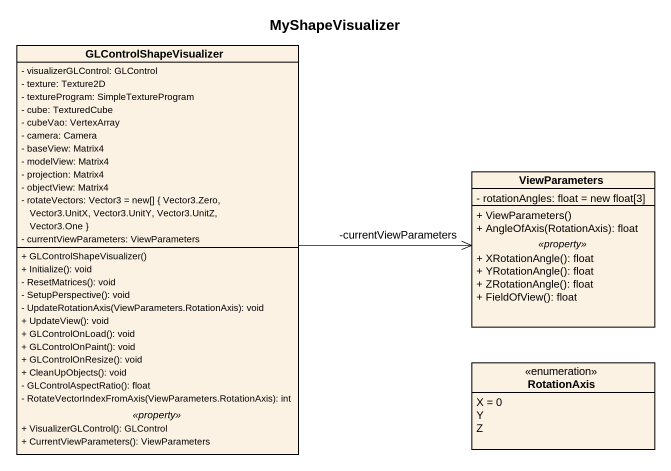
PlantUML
@startuml
title MyShapeVisualizer
hide circle
hide empty members
skinparam classAttributeIconSize 0
class GLControlShapeVisualizer {
  - visualizerGLControl: GLControl
  - texture: Texture2D
  - textureProgram: SimpleTextureProgram
  - cube: TexturedCube
  - cubeVao: VertexArray
  - camera: Camera
  - baseView: Matrix4
  - modelView: Matrix4
  - projection: Matrix4
  - objectView: Matrix4
  - rotateVectors: Vector3 = new[] { Vector3.Zero, Vector3.UnitX, Vector3.UnitY, Vector3.UnitZ, Vector3.One }
  - currentViewParameters: ViewParameters
  --
  + GLControlShapeVisualizer()
  + Initialize(): void
  - ResetMatrices(): void
  - SetupPerspective(): void
  - UpdateRotationAxis(ViewParameters.RotationAxis): void
  + UpdateView(): void
  + GLControlOnLoad(): void
  + GLControlOnPaint(): void
  + GLControlOnResize(): void
  + CleanUpObjects(): void
  - GLControlAspectRatio(): float
  - RotateVectorIndexFromAxis(ViewParameters.RotationAxis): int
  .. <<property>> ..
  + VisualizerGLControl(): GLControl
  + CurrentViewParameters(): ViewParameters
}
class ViewParameters {
  - rotationAngles: float = new float[3]
  --
  + ViewParameters()
  + AngleOfAxis(RotationAxis): float
  .. <<property>> ..
  + XRotationAngle(): float
  + YRotationAngle(): float
  + ZRotationAngle(): float
  + FieldOfView(): float
}
enum RotationAxis {
  X = 0
  Y
  Z
}
GLControlShapeVisualizer -right-> "-currentViewParameters" ViewParameters
@enduml
